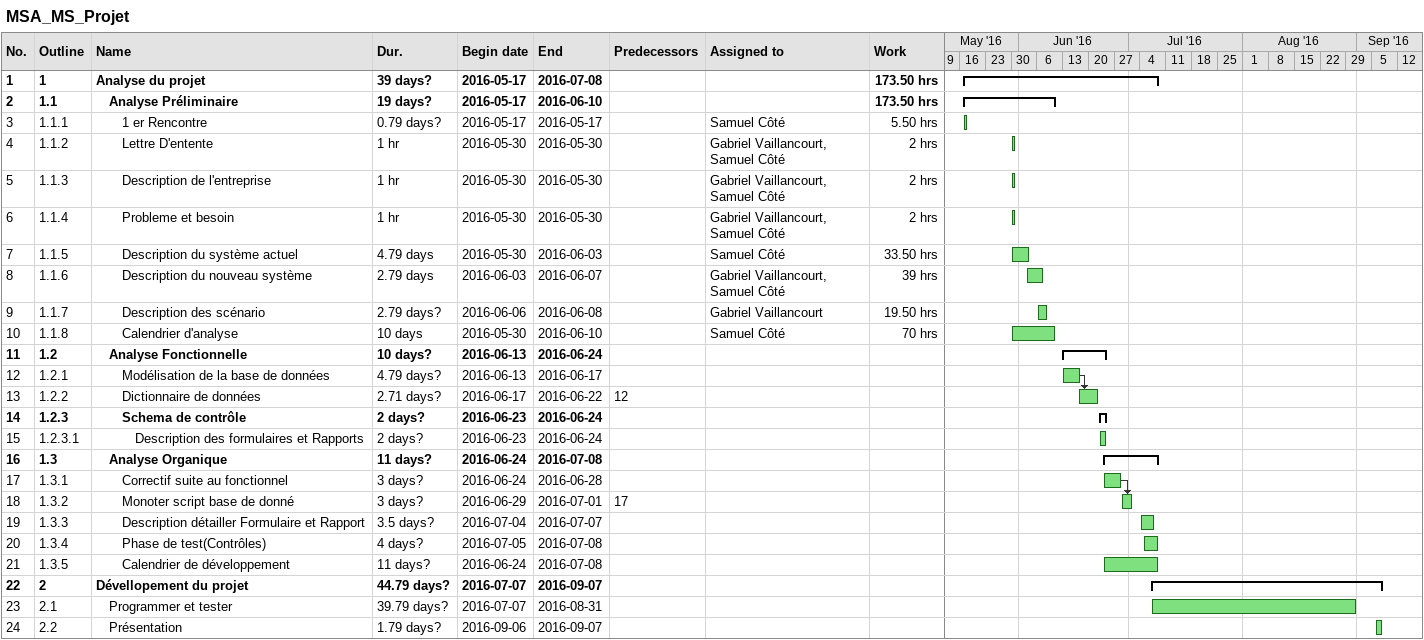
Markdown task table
MSA_MS_Projet

| ID | WBS | Task | Duration | Start | Finish | Predecessors | Resources | Work (h) |
|---|---|---|---|---|---|---|---|---|
| 1 | 1 | **Analyse du projet** | 39d? | 2016-05-17 | 2016-07-08 |  |  | 173.50 |
| 2 | 1.1 | **Analyse Préliminaire** | 19d? | 2016-05-17 | 2016-06-10 |  |  | 173.50 |
| 3 | 1.1.1 | 1 er Rencontre | 0.79d? | 2016-05-17 | 2016-05-17 |  | Samuel Côté | 5.50 |
| 4 | 1.1.2 | Lettre D'entente | 1h | 2016-05-30 | 2016-05-30 |  | Gabriel Vaillancourt, Samuel Côté | 2 |
| 5 | 1.1.3 | Description de l'entreprise | 1h | 2016-05-30 | 2016-05-30 |  | Gabriel Vaillancourt, Samuel Côté | 2 |
| 6 | 1.1.4 | Probleme et besoin | 1h | 2016-05-30 | 2016-05-30 |  | Gabriel Vaillancourt, Samuel Côté | 2 |
| 7 | 1.1.5 | Description du système actuel | 4.79d | 2016-05-30 | 2016-06-03 |  | Samuel Côté | 33.50 |
| 8 | 1.1.6 | Description du nouveau système | 2.79d | 2016-06-03 | 2016-06-07 |  | Gabriel Vaillancourt, Samuel Côté | 39 |
| 9 | 1.1.7 | Description des scénario | 2.79d? | 2016-06-06 | 2016-06-08 |  | Gabriel Vaillancourt | 19.50 |
| 10 | 1.1.8 | Calendrier d'analyse | 10d | 2016-05-30 | 2016-06-10 |  | Samuel Côté | 70 |
| 11 | 1.2 | **Analyse Fonctionnelle** | 10d? | 2016-06-13 | 2016-06-24 |  |  |  |
| 12 | 1.2.1 | Modélisation de la base de données | 4.79d? | 2016-06-13 | 2016-06-17 |  |  |  |
| 13 | 1.2.2 | Dictionnaire de données | 2.71d? | 2016-06-17 | 2016-06-22 | 12 |  |  |
| 14 | 1.2.3 | **Schema de contrôle** | 2d? | 2016-06-23 | 2016-06-24 |  |  |  |
| 15 | 1.2.3.1 | Description des formulaires et Rapports | 2d? | 2016-06-23 | 2016-06-24 |  |  |  |
| 16 | 1.3 | **Analyse Organique** | 11d? | 2016-06-24 | 2016-07-08 |  |  |  |
| 17 | 1.3.1 | Correctif suite au fonctionnel | 3d? | 2016-06-24 | 2016-06-28 |  |  |  |
| 18 | 1.3.2 | Monoter script base de donné | 3d? | 2016-06-29 | 2016-07-01 | 17 |  |  |
| 19 | 1.3.3 | Description détailler Formulaire et Rapport | 3.5d? | 2016-07-04 | 2016-07-07 |  |  |  |
| 20 | 1.3.4 | Phase de test(Contrôles) | 4d? | 2016-07-05 | 2016-07-08 |  |  |  |
| 21 | 1.3.5 | Calendrier de développement | 11d? | 2016-06-24 | 2016-07-08 |  |  |  |
| 22 | 2 | **Dévellopement du projet** | 44.79d? | 2016-07-07 | 2016-09-07 |  |  |  |
| 23 | 2.1 | Programmer et tester | 39.79d? | 2016-07-07 | 2016-08-31 |  |  |  |
| 24 | 2.2 | Présentation | 1.79d? | 2016-09-06 | 2016-09-07 |  |  |  |
